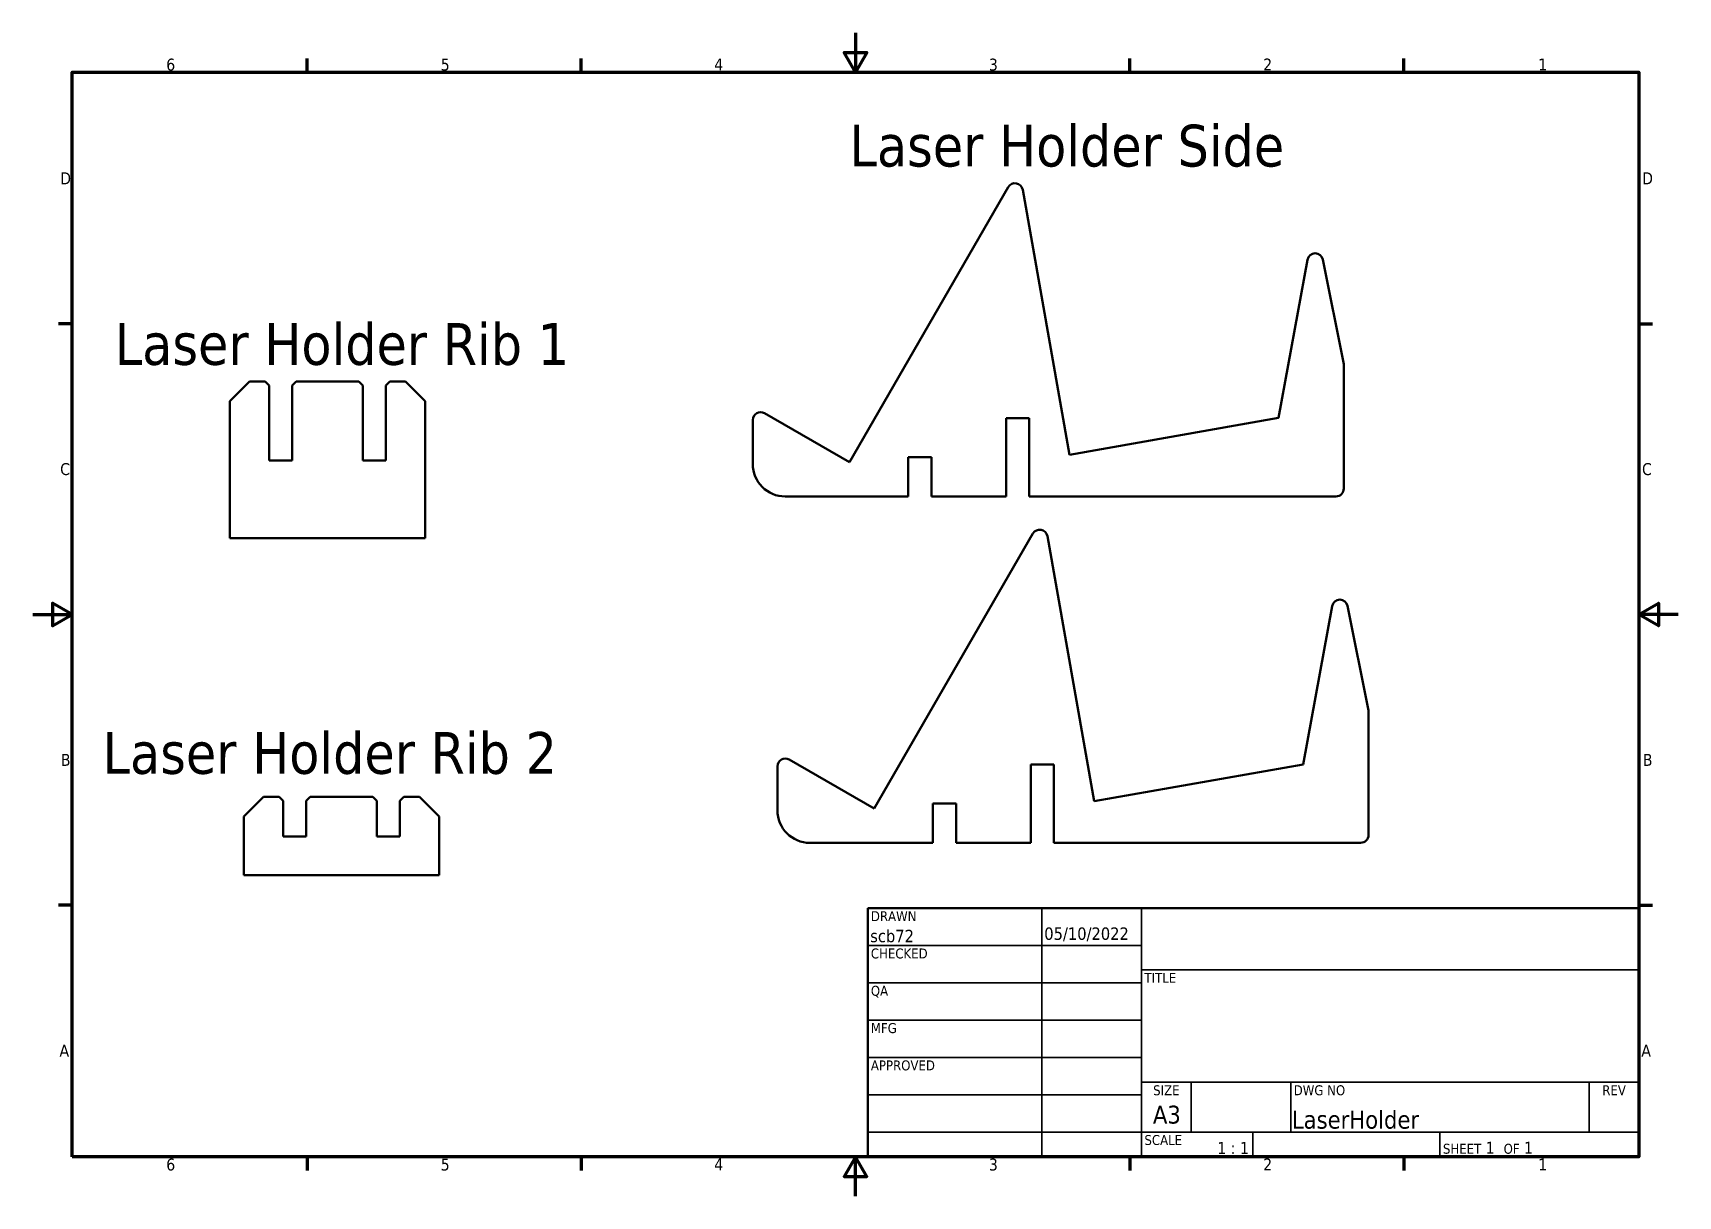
# Model space of a CAD drawing. Header units: inches. Extents: x 0 to 16.5, y 0 to 11.7.
import ezdxf
from ezdxf.enums import TextEntityAlignment as Align

# ---------------------------------------------------------------- set-up
doc = ezdxf.new("R2010")
doc.units = ezdxf.units.IN
doc.header["$MEASUREMENT"] = 0
for name, color, linetype, lineweight in [('Border (ANSI)', 7, 'Continuous', 70), ('Symbol (ANSI)', 7, 'Continuous', 25), ('Title (ANSI)', 7, 'Continuous', 50), ('Visible (ANSI)', 7, 'Continuous', 50)]:
    doc.layers.add(name, color=color, linetype=linetype, lineweight=lineweight)
doc.styles.add('Note Text (ANSI)', font='tahoma.ttf')
doc.styles.add('Text Style30', font='tahoma.ttf')
doc.styles.add('Text Style38', font='tahoma.ttf')
doc.styles.add('Text Style39', font='tahoma.ttf')

# ---------------------------------------------------------------- blocks, each defined once
blk = doc.blocks.new('Borders Default Border')
at = {"layer": 'Border (ANSI)'}
for p, q in [((2.756, 11.299), (2.756, 11.435)), ((5.512, 11.299), (5.512, 11.435)), ((11.024, 11.299), (11.024, 11.435)), ((13.78, 11.299), (13.78, 11.435)), ((0.394, 8.77), (0.258, 8.77)), ((16.142, 8.77), (16.277, 8.77)), ((0.394, 2.923), (0.258, 2.923)), ((16.142, 2.923), (16.277, 2.923)), ((2.756, 0.394), (2.756, 0.258)), ((5.512, 0.394), (5.512, 0.258)), ((11.024, 0.394), (11.024, 0.258)), ((13.78, 0.394), (13.78, 0.258))]:
    blk.add_line(p, q, dxfattribs=at)
at = {"layer": 'Border (ANSI)', "flags": 128}
for points in [[(8.268, 11.693), (8.268, 11.299), (8.154, 11.496), (8.381, 11.496), (8.268, 11.299)], [(0.394, 0.394), (0.394, 11.299), (16.142, 11.299), (16.142, 0.394), (0.394, 0.394)], [(0, 5.846), (0.394, 5.846), (0.197, 5.96), (0.197, 5.733), (0.394, 5.846)], [(16.535, 5.846), (16.142, 5.846), (16.339, 5.96), (16.339, 5.733), (16.142, 5.846)], [(8.268, 0), (8.268, 0.394), (8.154, 0.197), (8.381, 0.197), (8.268, 0.394)]]:
    blk.add_lwpolyline(points, dxfattribs=at)
at = {"layer": 'Border (ANSI)', "char_height": 0.12, "attachment_point": 7, "style": 'Note Text (ANSI)'}
for s, insert in [('6', (1.34, 11.312)), ('5', (4.099, 11.312)), ('4', (6.848, 11.315)), ('3', (9.608, 11.312)), ('2', (12.365, 11.315)), ('1', (15.13, 11.315)), ('D', (0.274, 10.171)), ('D', (16.174, 10.171)), ('C', (0.274, 7.246)), ('C', (16.173, 7.246)), ('B', (0.281, 4.325)), ('B', (16.181, 4.325)), ('A', (0.267, 1.402)), ('A', (16.166, 1.402)), ('6', (1.34, 0.255)), ('5', (4.099, 0.255)), ('4', (6.848, 0.258)), ('3', (9.608, 0.255)), ('2', (12.365, 0.258)), ('1', (15.13, 0.258))]:
    blk.add_mtext(s, dxfattribs=dict(at, insert=insert))
blk = doc.blocks.new('Title Blocks ANSI - Large')
at = {"layer": 'Title (ANSI)'}
for p, q in [((5, 7.45), (5, 4.95)), ((12.75, 7.45), (5, 7.45)), ((12.75, 4.95), (12.75, 7.45)), ((5, 4.95), (12.75, 4.95))]:
    blk.add_line(p, q, dxfattribs=at)
at = {"layer": 'Title (ANSI)', "lineweight": 35}
for p, q in [((6.75, 4.95), (6.75, 7.45)), ((7.75, 4.95), (7.75, 7.45)), ((5, 7.075), (7.75, 7.075)), ((7.75, 6.83), (12.75, 6.83)), ((5, 6.7), (7.75, 6.7)), ((5, 6.325), (7.75, 6.325)), ((5, 5.95), (7.75, 5.95)), ((12.75, 5.7), (7.75, 5.7)), ((8.25, 5.2), (8.25, 5.7)), ((9.25, 5.2), (9.25, 5.7)), ((12.25, 5.2), (12.25, 5.7)), ((5, 5.575), (7.75, 5.575)), ((7.75, 5.2), (5, 5.2)), ((12.75, 5.2), (7.75, 5.2)), ((8.87, 5.2), (8.87, 4.95)), ((10.75, 5.2), (10.75, 4.95))]:
    blk.add_line(p, q, dxfattribs=at)
at = {"layer": 'Title (ANSI)', "style": 'Text Style38'}
for s, p in [('DRAWN', (5.03, 7.42)), ('CHECKED', (5.03, 7.045)), ('TITLE', (7.78, 6.8)), ('QA', (5.03, 6.67)), ('MFG', (5.03, 6.295)), ('APPROVED', (5.03, 5.92)), ('DWG NO', (9.28, 5.67)), ('SCALE', (7.78, 5.17))]:
    blk.add_text(s, height=0.1, dxfattribs=at).set_placement(p, align=Align.TOP_LEFT)
for s, p in [('SIZE', (8, 5.67)), ('REV', (12.5, 5.67))]:
    blk.add_text(s, height=0.1, dxfattribs=at).set_placement(p, align=Align.TOP_CENTER)
at = {"layer": 'Title (ANSI)', "insert": (10.78, 4.98), "char_height": 0.12, "attachment_point": 7, "style": 'Note Text (ANSI)'}
blk.add_mtext('\\fTahoma|b0|i0;\\H0.1000;SHEET\\fTahoma|b0|i0;\\H0.1200; 1  \\fTahoma|b0|i0;\\H0.1000;OF\\fTahoma|b0|i0;\\H0.1200; 1 ', dxfattribs=at)
at = {"layer": 'Title (ANSI)'}
for tag, p, height, style in [('AUTHOR_001', (5.024, 7.108), 0.125, 'Text Style39'), ('CREATION_DATE_001', (6.773, 7.132), 0.125, 'Text Style39'), ('Sheet_Size_001', (7.865, 5.285), 0.18, 'Text Style30'), ('PART_NUMBER_001', (9.262, 5.234), 0.18, 'Text Style30'), ('Initial_View_Scale_001', (8.512, 4.98), 0.12, 'Note Text (ANSI)')]:
    blk.add_attdef(tag, p, '', height=height, dxfattribs=dict(at, style=style))
at = {"layer": 'Title (ANSI)', "style": 'Text Style39'}
for tag, p in [('COMPANY', (10.25, 7.14)), ('REVISION_NUMBER', (12.5, 5.375))]:
    blk.add_attdef(tag, text='', height=0.125, dxfattribs=at).set_placement(p, align=Align.MIDDLE_CENTER)
for tag, p in [('CHECKED_BY', (5.03, 6.73)), ('CHECKED_DATE', (6.78, 6.73)), ('MFG_APPROVED_BY', (5.03, 5.98)), ('MFG_APPROVED_DATE', (6.78, 5.98)), ('ENG_APPROVED_BY', (5.03, 5.605)), ('ENG_APPROVAL_DATE', (6.78, 5.605))]:
    blk.add_attdef(tag, text='', height=0.125, dxfattribs=at).set_placement(p, align=Align.BOTTOM_LEFT)
at = {"layer": 'Title (ANSI)', "style": 'Text Style30'}
blk.add_attdef('TITLE', text='', height=0.18, dxfattribs=at).set_placement((7.78, 6.223), align=Align.MIDDLE_LEFT)

msp = doc.modelspace()

# ---------------------------------------------------------------- linework, layer by layer
at = {"layer": 'Visible (ANSI)'}
for p, q in [((9.803, 10.142), (8.207, 7.377)), ((10.419, 7.452), (9.949, 10.117)), ((12.81, 9.413), (12.518, 7.822)), ((13.175, 8.363), (12.965, 9.414)), ((13.175, 7.112), (13.175, 8.363)), ((1.98, 7.991), (2.177, 8.188)), ((2.335, 8.188), (2.177, 8.188)), ((2.335, 8.188), (2.374, 8.148)), ((2.374, 7.396), (2.374, 8.148)), ((2.606, 8.148), (2.646, 8.188)), ((2.606, 8.148), (2.606, 7.396)), ((3.276, 8.188), (2.646, 8.188)), ((3.276, 8.188), (3.315, 8.148)), ((3.315, 7.396), (3.315, 8.148)), ((3.547, 8.148), (3.587, 8.188)), ((3.547, 8.148), (3.547, 7.396)), ((3.744, 8.188), (3.587, 8.188)), ((3.744, 8.188), (3.941, 7.991)), ((1.98, 7.991), (1.98, 6.613)), ((3.941, 6.613), (3.941, 7.991)), ((7.235, 7.802), (7.235, 7.36)), ((8.207, 7.377), (7.353, 7.87)), ((9.782, 7.821), (10.014, 7.821)), ((9.782, 7.033), (9.782, 7.821)), ((10.014, 7.821), (10.014, 7.033)), ((12.518, 7.822), (10.419, 7.452)), ((2.606, 7.396), (2.374, 7.396)), ((3.547, 7.396), (3.315, 7.396)), ((8.797, 7.427), (9.03, 7.427)), ((8.797, 7.033), (8.797, 7.427)), ((9.03, 7.427), (9.03, 7.033)), ((7.562, 7.033), (8.797, 7.033)), ((9.03, 7.033), (9.782, 7.033)), ((10.014, 7.033), (13.097, 7.033)), ((10.051, 6.66), (8.455, 3.895)), ((10.667, 3.97), (10.197, 6.635)), ((1.98, 6.613), (3.941, 6.613)), ((13.058, 5.931), (12.766, 4.34)), ((13.423, 4.881), (13.213, 5.933)), ((13.423, 3.63), (13.423, 4.881)), ((7.483, 4.32), (7.483, 3.878)), ((8.455, 3.895), (7.601, 4.388)), ((10.03, 4.339), (10.262, 4.339)), ((10.03, 3.552), (10.03, 4.339)), ((10.262, 4.339), (10.262, 3.552)), ((12.766, 4.34), (10.667, 3.97)), ((2.121, 3.816), (2.318, 4.013)), ((2.475, 4.013), (2.318, 4.013)), ((2.475, 4.013), (2.515, 3.973)), ((2.515, 3.615), (2.515, 3.973)), ((2.747, 3.973), (2.786, 4.013)), ((2.747, 3.973), (2.747, 3.615)), ((3.416, 4.013), (2.786, 4.013)), ((3.416, 4.013), (3.456, 3.973)), ((3.456, 3.615), (3.456, 3.973)), ((3.688, 3.973), (3.727, 4.013)), ((3.688, 3.973), (3.688, 3.615)), ((3.885, 4.013), (3.727, 4.013)), ((3.885, 4.013), (4.082, 3.816)), ((2.121, 3.816), (2.121, 3.225)), ((4.082, 3.225), (4.082, 3.816)), ((9.045, 3.945), (9.278, 3.945)), ((9.045, 3.552), (9.045, 3.945)), ((9.278, 3.945), (9.278, 3.552)), ((2.747, 3.615), (2.515, 3.615)), ((3.688, 3.615), (3.456, 3.615)), ((7.81, 3.552), (9.045, 3.552)), ((9.278, 3.552), (10.03, 3.552)), ((10.262, 3.552), (13.345, 3.552)), ((2.121, 3.225), (4.082, 3.225))]:
    msp.add_line(p, q, dxfattribs=at)
for centre, radius, start, end in [((9.871, 10.103), 0.0787, 10, 150), ((12.888, 9.399), 0.0787, 11.3082, 169.59), ((7.314, 7.802), 0.0787, 60, 180), ((7.562, 7.36), 0.327, 180, 270), ((13.097, 7.112), 0.0787, 270, 0), ((10.119, 6.621), 0.0787, 10, 150), ((13.136, 5.917), 0.0787, 11.3082, 169.59), ((7.562, 4.32), 0.0787, 60, 180), ((7.81, 3.878), 0.327, 180, 270), ((13.345, 3.63), 0.0787, 270, 0)]:
    msp.add_arc(centre, radius, start, end, dxfattribs=at)

# ---------------------------------------------------------------- block references
msp.add_blockref('Borders Default Border', (0, 0))
msp.add_blockref('Title Blocks ANSI - Large', (3.392, -4.556)).add_auto_attribs({'AUTHOR_001': 'scb72', 'CREATION_DATE_001': '05/10/2022', 'PART_NUMBER_001': 'LaserHolder', 'Sheet_Size_001': 'A3', 'Initial_View_Scale_001': '1 : 1'})

# ---------------------------------------------------------------- texts
at = {"layer": 'Symbol (ANSI)', "char_height": 0.42, "attachment_point": 1, "style": 'Note Text (ANSI)'}
for s, insert, width in [('\\fTahoma|b0|i0;\\H0.4200;Laser Holder Side', (8.207, 10.77), 4.46514), ('\\fTahoma|b0|i0;\\H0.4200;Laser Holder Rib 1', (0.822, 8.776), 4.69352), ('\\fTahoma|b0|i0;\\H0.4200;Laser Holder Rib 2', (0.7, 4.665), 4.69352)]:
    msp.add_mtext(s, dxfattribs=dict(at, insert=insert, width=width))

doc.saveas('drawing.dxf')
